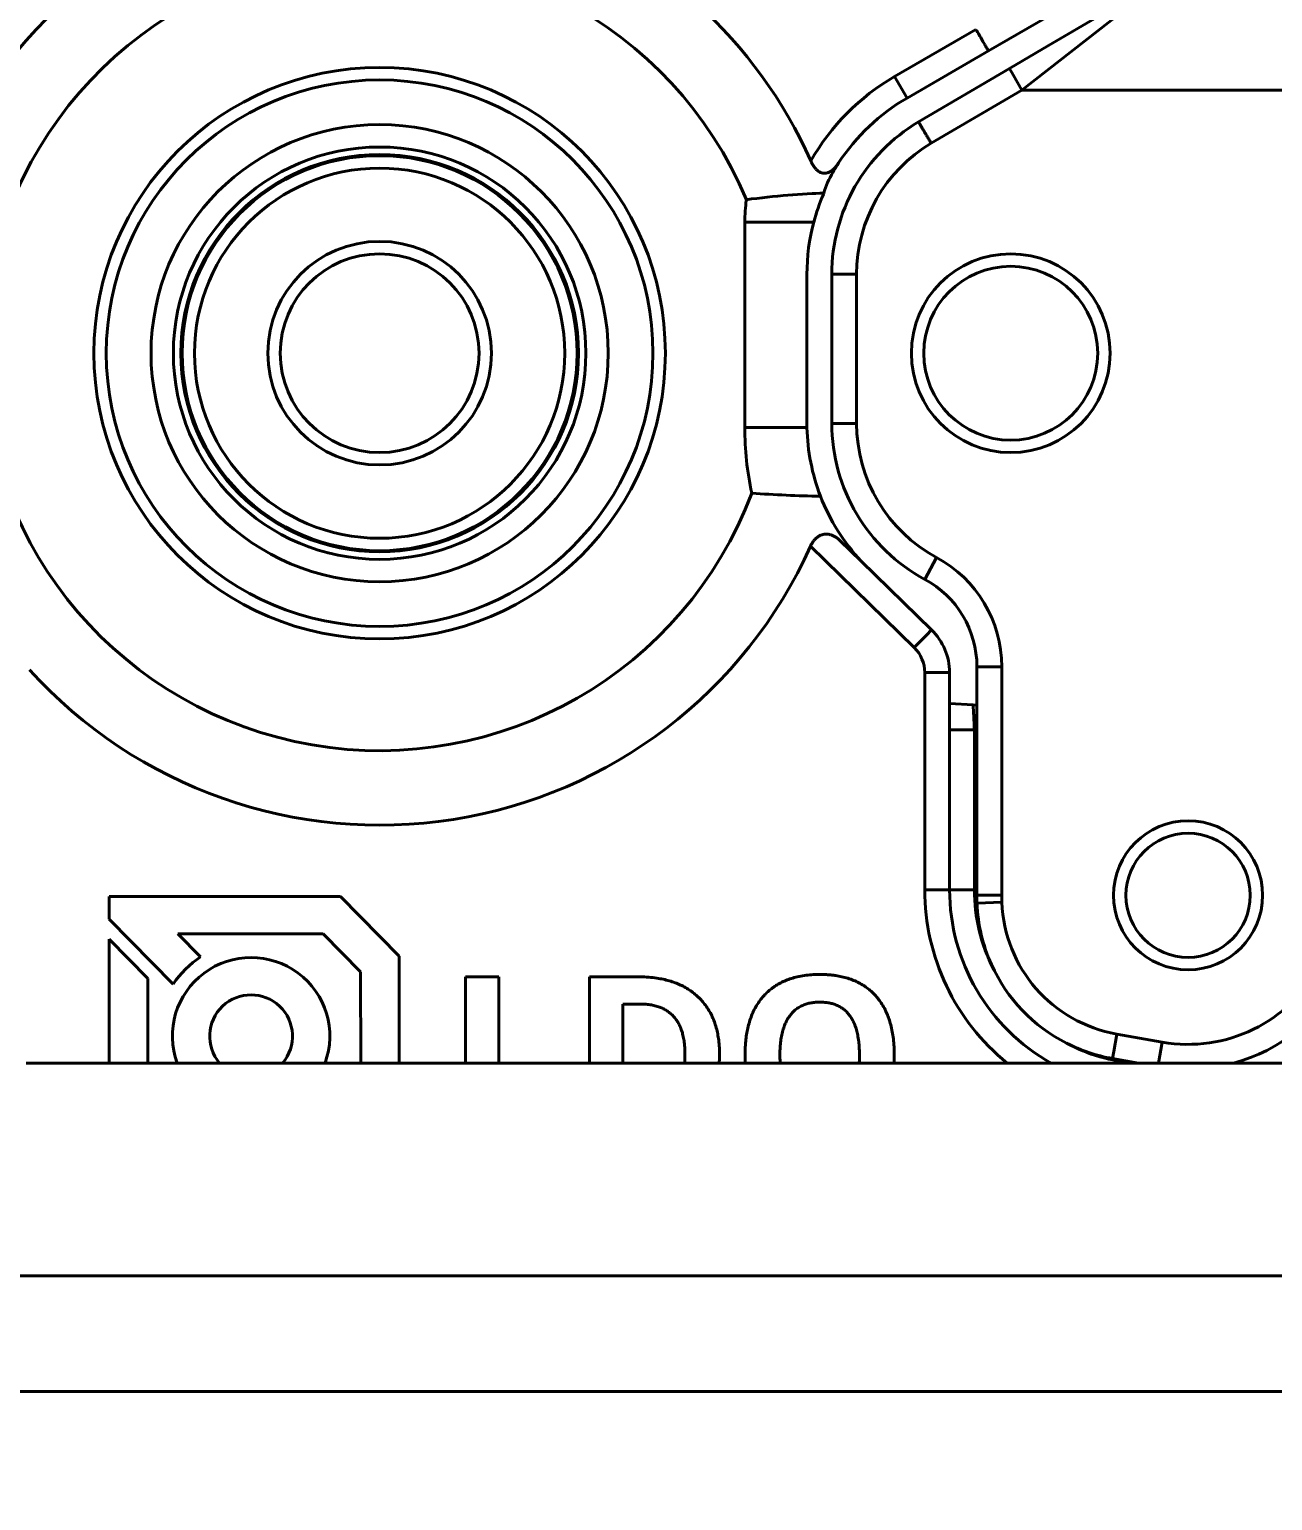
# Model space of a CAD drawing. Header units: millimetres. Extents: x 15 to 415, y 5 to 292.
# Drawn here: x 81.76 to 106.78, y 222.69 to 252.3 of the extents above; entities that cross this region are included whole.
import ezdxf

# ---------------------------------------------------------------- set-up
doc = ezdxf.new("R2010")
doc.units = ezdxf.units.MM
doc.layers.add('Annotations', color=7, linetype='Continuous')
doc.layers.add('Geometries', color=7, linetype='Continuous')
doc.styles.add('Shapr2', font='txt', dxfattribs={"height": 3.3495})
doc.dimstyles.new('ISO-25', dxfattribs={"dimtxt": 2.5, "dimasz": 2.5, "dimexe": 1.25, "dimexo": 0.625, "dimtad": 1, "dimtxsty": 'Standard', "dimcen": 2.5, "dimadec": 0, "dimazin": 0, "dimtfac": 1, "dimtmove": 0, "dimatfit": 3, "dimfxl": 1, "dimarcsym": 0})

# ---------------------------------------------------------------- blocks, each defined once
blk = doc.blocks.new('*D2')
at = {"layer": 'Annotations', "color": 0, "linetype": 'Continuous', "lineweight": 15}
for p, q in [((73.966, 280.019), (155.9, 280.019)), ((154.65, 180.523), (154.65, 277.519)), ((77.224, 178.023), (155.9, 178.023))]:
    blk.add_line(p, q, dxfattribs=at)
at = {"layer": 'Annotations', "color": 0}
for points in [[(155.066, 277.519), (154.233, 277.519), (154.65, 280.019)], [(154.233, 180.523), (155.066, 180.523), (154.65, 178.023)]]:
    blk.add_solid(points, dxfattribs=at)
at = {"layer": 'Defpoints', "color": 0}
for p in [(73.341, 280.019), (154.65, 280.019), (76.599, 178.023)]:
    blk.add_point(p, dxfattribs=at)
at = {"layer": 'Annotations', "color": 0, "lineweight": 15, "insert": (152.275, 225.582), "char_height": 3.3495, "attachment_point": 5, "rotation": 90, "style": 'Shapr2'}
blk.add_mtext('\\A1;102', dxfattribs=at)
blk = doc.blocks.new('*D3')
at = {"layer": 'Annotations', "color": 0, "linetype": 'Continuous', "lineweight": 15}
for p, q in [((66.651, 238.882), (66.651, 160.963)), ((118.311, 212.138), (118.311, 160.963)), ((69.151, 162.213), (115.811, 162.213))]:
    blk.add_line(p, q, dxfattribs=at)
at = {"layer": 'Annotations', "color": 0}
for points in [[(69.151, 162.63), (69.151, 161.796), (66.651, 162.213)], [(115.811, 161.796), (115.811, 162.63), (118.311, 162.213)]]:
    blk.add_solid(points, dxfattribs=at)
at = {"layer": 'Defpoints', "color": 0}
for p in [(66.651, 239.507), (118.311, 212.763), (118.311, 162.213)]:
    blk.add_point(p, dxfattribs=at)
at = {"layer": 'Annotations', "color": 0, "lineweight": 15, "insert": (116.638, 164.907), "char_height": 3.3495, "attachment_point": 5, "style": 'Shapr2'}
blk.add_mtext('\\A1;51,66', dxfattribs=at)

msp = doc.modelspace()

# ---------------------------------------------------------------- linework, layer by layer
at = {"layer": 'Geometries', "linetype": 'Continuous', "lineweight": 40}
for p, q in [((101.063, 251.865), (103.162, 253.081)), ((101.737, 251.078), (104.026, 252.866)), ((103.354, 252.605), (102.275, 251.973)), ((100.812, 252.298), (99.175, 251.35)), ((99.426, 250.917), (101.063, 251.865)), ((101.063, 251.865), (101.063, 251.865)), ((102.275, 251.973), (101.485, 251.509)), ((101.485, 251.509), (99.656, 250.438)), ((101.485, 251.509), (101.559, 251.383)), ((99.175, 251.35), (99.426, 250.917)), ((101.559, 251.383), (101.737, 251.078)), ((101.737, 251.078), (99.911, 250.007)), ((108.831, 251.078), (101.737, 251.078)), ((99.91, 250.007), (99.911, 250.007)), ((96.162, 248.419), (97.548, 248.419)), ((96.162, 248.419), (96.162, 244.285)), ((97.411, 244.369), (97.411, 247.369)), ((97.911, 247.369), (97.911, 244.369)), ((98.411, 247.369), (97.911, 247.369)), ((98.411, 244.369), (98.411, 247.369)), ((98.057, 244.369), (97.911, 244.369)), ((98.411, 244.369), (98.057, 244.369)), ((96.162, 244.285), (97.412, 244.282)), ((98.504, 241.594), (98.075, 242.013)), ((97.48, 241.894), (99.57, 239.854)), ((99.782, 241.229), (100.02, 241.669)), ((99.92, 240.212), (98.504, 241.594)), ((99.92, 240.212), (99.817, 240.107)), ((99.817, 240.107), (99.57, 239.854)), ((99.781, 239.353), (99.781, 234.981)), ((100.281, 239.353), (99.781, 239.353)), ((100.281, 238.201), (100.281, 239.353)), ((100.831, 239.47), (100.831, 238.699)), ((100.831, 239.47), (101.331, 239.47)), ((101.331, 234.869), (101.331, 239.47)), ((100.755, 238.703), (100.281, 238.728)), ((100.831, 238.699), (100.755, 238.703)), ((100.831, 238.699), (100.831, 238.199)), ((100.281, 234.981), (100.281, 238.201)), ((100.281, 238.201), (100.428, 238.201)), ((100.428, 238.201), (100.781, 238.201)), ((100.781, 234.981), (100.781, 238.201)), ((100.781, 238.201), (100.831, 238.199)), ((100.831, 238.199), (100.831, 234.869)), ((83.371, 234.389), (83.371, 234.846)), ((83.371, 234.846), (88.026, 234.846)), ((88.026, 234.846), (89.207, 233.646)), ((100.281, 234.981), (99.781, 234.981)), ((100.281, 234.981), (100.781, 234.981)), ((100.831, 234.869), (101.331, 234.869)), ((100.834, 234.71), (101.333, 234.728)), ((84.658, 233.08), (83.371, 234.389)), ((83.371, 231.491), (83.371, 233.989)), ((83.371, 233.989), (84.149, 233.195)), ((84.75, 234.095), (85.21, 233.629)), ((87.675, 234.095), (84.75, 234.095)), ((88.429, 233.326), (87.675, 234.095)), ((89.207, 233.646), (89.207, 231.491)), ((84.149, 233.195), (84.149, 231.491)), ((88.432, 231.491), (88.429, 233.326)), ((90.54, 233.227), (91.209, 233.227)), ((90.54, 231.491), (90.54, 233.227)), ((91.209, 233.227), (91.209, 231.491)), ((93.036, 231.491), (93.036, 233.227)), ((93.036, 233.227), (94.026, 233.227)), ((94.06, 232.679), (93.705, 232.679)), ((93.705, 232.679), (93.705, 231.491)), ((103.584, 231.728), (103.645, 232.076)), ((104.56, 231.915), (103.645, 232.076)), ((104.485, 231.491), (104.56, 231.915)), ((103.558, 231.584), (103.584, 231.728)), ((103.558, 231.584), (104.083, 231.491)), ((81.7, 231.491), (83.371, 231.491)), ((83.371, 231.491), (84.149, 231.491)), ((84.736, 231.491), (84.149, 231.491)), ((84.736, 231.491), (85.592, 231.491)), ((85.592, 231.491), (86.857, 231.491)), ((86.857, 231.491), (87.713, 231.491)), ((87.713, 231.491), (88.432, 231.491)), ((88.432, 231.491), (89.207, 231.491)), ((89.207, 231.491), (90.54, 231.491)), ((90.54, 231.491), (91.209, 231.491)), ((91.209, 231.491), (93.036, 231.491)), ((93.036, 231.491), (93.705, 231.491)), ((93.705, 231.491), (94.95, 231.491)), ((95.645, 231.491), (94.95, 231.491)), ((96.17, 231.491), (95.645, 231.491)), ((96.17, 231.491), (96.872, 231.491)), ((96.872, 231.491), (98.463, 231.491)), ((98.463, 231.491), (98.742, 231.491)), ((98.742, 231.491), (98.984, 231.491)), ((98.984, 231.491), (99.043, 231.491)), ((99.164, 231.491), (99.043, 231.491)), ((101.44, 231.491), (99.164, 231.491)), ((101.44, 231.491), (102.158, 231.491)), ((102.326, 231.491), (102.158, 231.491)), ((102.326, 231.491), (102.534, 231.491)), ((104.014, 231.491), (102.534, 231.491)), ((104.014, 231.491), (104.083, 231.491)), ((104.083, 231.491), (104.485, 231.491)), ((104.485, 231.491), (105.127, 231.491)), ((105.997, 231.491), (105.127, 231.491)), ((105.997, 231.491), (108.312, 231.491)), ((77.743, 227.208), (109.457, 227.208)), ((109.283, 224.88), (77.762, 224.88))]:
    msp.add_line(p, q, dxfattribs=at)
at = {"layer": 'Geometries', "linetype": 'Continuous', "lineweight": 40, "flags": 128}
for points in [[(100.812, 252.298), (100.828, 252.27), (100.845, 252.241), (100.861, 252.213), (100.877, 252.186), (100.893, 252.159), (100.908, 252.132), (100.923, 252.106), (100.937, 252.082), (100.951, 252.057), (100.965, 252.034), (100.977, 252.013), (100.989, 251.992), (101, 251.973), (101.011, 251.955), (101.02, 251.938), (101.029, 251.923), (101.037, 251.91), (101.044, 251.898), (101.049, 251.888), (101.054, 251.88), (101.058, 251.873), (101.06, 251.869), (101.062, 251.866), (101.063, 251.865)], [(99.731, 250.312), (99.724, 250.323), (99.717, 250.335), (99.711, 250.345), (99.705, 250.356), (99.699, 250.365), (99.694, 250.374), (99.689, 250.383), (99.684, 250.391), (99.68, 250.398), (99.676, 250.405), (99.672, 250.411), (99.669, 250.417), (99.666, 250.422), (99.663, 250.426), (99.661, 250.43), (99.659, 250.433), (99.658, 250.435), (99.657, 250.437), (99.656, 250.438), (99.656, 250.438)], [(99.91, 250.007), (99.9, 250.024), (99.891, 250.041), (99.881, 250.058), (99.871, 250.075), (99.861, 250.091), (99.851, 250.108), (99.841, 250.124), (99.832, 250.14), (99.822, 250.156), (99.813, 250.172), (99.804, 250.188), (99.795, 250.203), (99.786, 250.218), (99.778, 250.232), (99.769, 250.247), (99.761, 250.26), (99.753, 250.274), (99.745, 250.287), (99.738, 250.3), (99.731, 250.312)], [(98.049, 249.613), (98.038, 249.597), (98.027, 249.581), (98.016, 249.566), (98.004, 249.551), (97.992, 249.536), (97.98, 249.522), (97.967, 249.508), (97.954, 249.495), (97.943, 249.485), (97.932, 249.475), (97.92, 249.465), (97.909, 249.456), (97.896, 249.448), (97.887, 249.441), (97.877, 249.435), (97.867, 249.43), (97.857, 249.425), (97.846, 249.42), (97.835, 249.416), (97.824, 249.412), (97.813, 249.409), (97.802, 249.406), (97.791, 249.404), (97.779, 249.403), (97.767, 249.402), (97.757, 249.402), (97.747, 249.403), (97.737, 249.404), (97.727, 249.406), (97.717, 249.408), (97.708, 249.411), (97.7, 249.413), (97.691, 249.417), (97.682, 249.421), (97.673, 249.425), (97.664, 249.43), (97.655, 249.435), (97.646, 249.441), (97.638, 249.447), (97.629, 249.453), (97.621, 249.46), (97.613, 249.467), (97.602, 249.477), (97.592, 249.488), (97.582, 249.499), (97.572, 249.511), (97.562, 249.524), (97.552, 249.536), (97.543, 249.55), (97.534, 249.563), (97.526, 249.578), (97.517, 249.592), (97.51, 249.607), (97.502, 249.622), (97.494, 249.637), (97.487, 249.652)], [(98.049, 249.613), (98.024, 249.574), (98, 249.536), (97.976, 249.497), (97.953, 249.458), (97.93, 249.419)], [(96.191, 248.871), (96.296, 248.885), (96.402, 248.898), (96.507, 248.911), (96.613, 248.923), (96.718, 248.934), (96.824, 248.945), (96.93, 248.955), (97.027, 248.963), (97.124, 248.971), (97.221, 248.978), (97.319, 248.984), (97.416, 248.99), (97.514, 248.994)], [(97.514, 248.994), (97.592, 248.998), (97.671, 249.001), (97.749, 249.003)], [(97.412, 244.282), (97.411, 244.326), (97.411, 244.369)], [(98.075, 242.013), (98.061, 242.025), (98.048, 242.037), (98.034, 242.049), (98.02, 242.06), (98.005, 242.07), (97.992, 242.079), (97.979, 242.087), (97.966, 242.094), (97.953, 242.101), (97.939, 242.108), (97.925, 242.114), (97.913, 242.119), (97.9, 242.123), (97.886, 242.127), (97.873, 242.13), (97.86, 242.133), (97.846, 242.136), (97.832, 242.138), (97.817, 242.139), (97.803, 242.139), (97.788, 242.139), (97.777, 242.138), (97.765, 242.137), (97.754, 242.135), (97.742, 242.133), (97.731, 242.13), (97.719, 242.127), (97.707, 242.124), (97.696, 242.119), (97.684, 242.115), (97.672, 242.109), (97.661, 242.103), (97.649, 242.097), (97.638, 242.09), (97.627, 242.082), (97.616, 242.074), (97.605, 242.065), (97.594, 242.056), (97.584, 242.046), (97.573, 242.035), (97.563, 242.024), (97.554, 242.014), (97.546, 242.003), (97.537, 241.992), (97.529, 241.981), (97.521, 241.969), (97.513, 241.957), (97.506, 241.944), (97.499, 241.932), (97.492, 241.919), (97.486, 241.907), (97.48, 241.894)], [(100.763, 238.556), (100.762, 238.569), (100.761, 238.581), (100.761, 238.593), (100.76, 238.604), (100.76, 238.615), (100.759, 238.625), (100.759, 238.634), (100.758, 238.643), (100.758, 238.651), (100.757, 238.658), (100.757, 238.665), (100.757, 238.672), (100.756, 238.678), (100.756, 238.683), (100.756, 238.688), (100.756, 238.692), (100.756, 238.696), (100.755, 238.699), (100.755, 238.701), (100.755, 238.702), (100.755, 238.703), (100.755, 238.703)], [(100.781, 238.201), (100.779, 238.241), (100.777, 238.28), (100.775, 238.318), (100.773, 238.356), (100.771, 238.393), (100.769, 238.429), (100.768, 238.464), (100.766, 238.496), (100.764, 238.527), (100.763, 238.556)], [(94.026, 233.227), (94.031, 233.227), (94.036, 233.227), (94.041, 233.227), (94.046, 233.227), (94.062, 233.227), (94.09, 233.226), (94.115, 233.226), (94.14, 233.225), (94.185, 233.223), (94.23, 233.22), (94.27, 233.216), (94.31, 233.212), (94.35, 233.207), (94.39, 233.202), (94.422, 233.197), (94.454, 233.191), (94.485, 233.185), (94.517, 233.179), (94.548, 233.172), (94.579, 233.164), (94.609, 233.156), (94.64, 233.148), (94.67, 233.139), (94.699, 233.129), (94.728, 233.12), (94.756, 233.109), (94.785, 233.098), (94.813, 233.087), (94.841, 233.075), (94.867, 233.063), (94.892, 233.051), (94.918, 233.038), (94.943, 233.025), (94.967, 233.011), (94.993, 232.996), (95.019, 232.98), (95.044, 232.964), (95.069, 232.947), (95.093, 232.93), (95.117, 232.912), (95.139, 232.894), (95.161, 232.876), (95.183, 232.858), (95.204, 232.839), (95.225, 232.819)], [(98.784, 232.858), (98.764, 232.878), (98.745, 232.898), (98.725, 232.918), (98.704, 232.937), (98.683, 232.955), (98.662, 232.973), (98.641, 232.99), (98.619, 233.006), (98.597, 233.022), (98.574, 233.038), (98.551, 233.053), (98.527, 233.068), (98.503, 233.082), (98.479, 233.096), (98.454, 233.109), (98.43, 233.121), (98.405, 233.133), (98.379, 233.145), (98.35, 233.157), (98.321, 233.169), (98.291, 233.179), (98.261, 233.19), (98.231, 233.199), (98.202, 233.208), (98.172, 233.216), (98.141, 233.224), (98.111, 233.231), (98.081, 233.237), (98.05, 233.243), (98.02, 233.249), (97.989, 233.254), (97.97, 233.256), (97.95, 233.259), (97.931, 233.261), (97.911, 233.264), (97.891, 233.266), (97.869, 233.268), (97.847, 233.269), (97.825, 233.271), (97.802, 233.273), (97.778, 233.274), (97.754, 233.275), (97.73, 233.276), (97.705, 233.276), (97.672, 233.276), (97.64, 233.276), (97.606, 233.276), (97.572, 233.274), (97.538, 233.273), (97.503, 233.27), (97.468, 233.268), (97.432, 233.264), (97.396, 233.26), (97.36, 233.255), (97.324, 233.249), (97.288, 233.243), (97.252, 233.236), (97.216, 233.228), (97.187, 233.221), (97.157, 233.213), (97.127, 233.204), (97.098, 233.196), (97.069, 233.186), (97.04, 233.176), (97.011, 233.165), (96.985, 233.155), (96.959, 233.144), (96.934, 233.132), (96.908, 233.12), (96.883, 233.108), (96.858, 233.094), (96.834, 233.081), (96.811, 233.067), (96.787, 233.053), (96.765, 233.038), (96.742, 233.022), (96.72, 233.006), (96.698, 232.99), (96.679, 232.975), (96.66, 232.96), (96.642, 232.944), (96.624, 232.928), (96.606, 232.912), (96.589, 232.895), (96.572, 232.878), (96.564, 232.869), (96.56, 232.865), (96.558, 232.863), (96.557, 232.862), (96.556, 232.861), (96.556, 232.861), (96.556, 232.861), (96.556, 232.861), (96.556, 232.861)], [(95.225, 232.819), (95.225, 232.819), (95.225, 232.819), (95.225, 232.819), (95.225, 232.819), (95.225, 232.819), (95.225, 232.819), (95.225, 232.819), (95.225, 232.819), (95.226, 232.819), (95.226, 232.818), (95.227, 232.818), (95.229, 232.816), (95.232, 232.812), (95.239, 232.806), (95.253, 232.792), (95.267, 232.778), (95.28, 232.763), (95.298, 232.744), (95.315, 232.724), (95.332, 232.704), (95.351, 232.68), (95.37, 232.655), (95.388, 232.63), (95.406, 232.604), (95.423, 232.578), (95.438, 232.553), (95.453, 232.528), (95.467, 232.502), (95.481, 232.477), (95.494, 232.45), (95.506, 232.424), (95.517, 232.399), (95.528, 232.374), (95.538, 232.348), (95.548, 232.323), (95.557, 232.297), (95.567, 232.266), (95.577, 232.235), (95.586, 232.203), (95.595, 232.171), (95.602, 232.14), (95.609, 232.108), (95.616, 232.078), (95.621, 232.047), (95.626, 232.017), (95.631, 231.986), (95.635, 231.956), (95.64, 231.916), (95.643, 231.877), (95.646, 231.838), (95.649, 231.798), (95.65, 231.759), (95.651, 231.72), (95.652, 231.68)], [(96.556, 232.861), (96.537, 232.84), (96.519, 232.82), (96.502, 232.799), (96.485, 232.777), (96.468, 232.756), (96.452, 232.734), (96.434, 232.708), (96.416, 232.681), (96.399, 232.654), (96.383, 232.626), (96.367, 232.597), (96.352, 232.568), (96.338, 232.539), (96.324, 232.509), (96.31, 232.479), (96.298, 232.448), (96.286, 232.417), (96.275, 232.386), (96.264, 232.354), (96.254, 232.323), (96.245, 232.291), (96.236, 232.259), (96.228, 232.228), (96.221, 232.196), (96.214, 232.164), (96.208, 232.132), (96.202, 232.099), (96.196, 232.066), (96.191, 232.034), (96.187, 232.001), (96.183, 231.968), (96.179, 231.935), (96.176, 231.902), (96.175, 231.883), (96.173, 231.863), (96.172, 231.843), (96.171, 231.822), (96.169, 231.8), (96.168, 231.779), (96.168, 231.757), (96.167, 231.734), (96.166, 231.712), (96.166, 231.684), (96.166, 231.655), (96.166, 231.626), (96.166, 231.597), (96.167, 231.567), (96.168, 231.536), (96.17, 231.499), (96.17, 231.491)], [(99.166, 231.794), (99.164, 231.816), (99.162, 231.857), (99.159, 231.897), (99.155, 231.937), (99.151, 231.977), (99.146, 232.017), (99.141, 232.052), (99.135, 232.087), (99.129, 232.123), (99.122, 232.158), (99.114, 232.193), (99.106, 232.227), (99.098, 232.262), (99.088, 232.296), (99.08, 232.325), (99.071, 232.354), (99.061, 232.382), (99.051, 232.41), (99.04, 232.439), (99.029, 232.466), (99.018, 232.493), (99.007, 232.518), (98.995, 232.544), (98.982, 232.57), (98.969, 232.595), (98.954, 232.623), (98.937, 232.651), (98.921, 232.678), (98.903, 232.705), (98.885, 232.732), (98.869, 232.754), (98.853, 232.775), (98.836, 232.796), (98.824, 232.812), (98.811, 232.827), (98.797, 232.843), (98.791, 232.85), (98.787, 232.854), (98.785, 232.856), (98.785, 232.857), (98.784, 232.857), (98.784, 232.857), (98.784, 232.857), (98.784, 232.858), (98.784, 232.858)], [(94.957, 231.663), (94.957, 231.7), (94.956, 231.736), (94.954, 231.773), (94.952, 231.809), (94.949, 231.846), (94.945, 231.882), (94.942, 231.911), (94.938, 231.939), (94.933, 231.967), (94.928, 231.995), (94.923, 232.023), (94.916, 232.051), (94.91, 232.075), (94.904, 232.098), (94.897, 232.122), (94.889, 232.145), (94.882, 232.168), (94.873, 232.191), (94.864, 232.213), (94.854, 232.235), (94.845, 232.255), (94.835, 232.275), (94.825, 232.294), (94.814, 232.313), (94.803, 232.331), (94.792, 232.349), (94.78, 232.366), (94.767, 232.383), (94.754, 232.4), (94.741, 232.416), (94.727, 232.433), (94.712, 232.448), (94.696, 232.464), (94.681, 232.479), (94.665, 232.493), (94.648, 232.506), (94.632, 232.519), (94.614, 232.531), (94.597, 232.543), (94.579, 232.555), (94.56, 232.566), (94.541, 232.576), (94.522, 232.586), (94.503, 232.595), (94.484, 232.603), (94.464, 232.611), (94.444, 232.619), (94.421, 232.627), (94.398, 232.634), (94.374, 232.641), (94.351, 232.647), (94.327, 232.653), (94.303, 232.658), (94.28, 232.662), (94.256, 232.666), (94.232, 232.669), (94.203, 232.672), (94.175, 232.675), (94.146, 232.677), (94.117, 232.678), (94.089, 232.679), (94.06, 232.679)], [(97.07, 232.45), (97.084, 232.468), (97.098, 232.486), (97.113, 232.502), (97.129, 232.519), (97.145, 232.534), (97.161, 232.549), (97.177, 232.563), (97.194, 232.576), (97.211, 232.589), (97.228, 232.601), (97.246, 232.612), (97.266, 232.624), (97.286, 232.635), (97.306, 232.645), (97.327, 232.654), (97.347, 232.663), (97.368, 232.671), (97.388, 232.678), (97.409, 232.684), (97.429, 232.69), (97.45, 232.695), (97.471, 232.7), (97.493, 232.704), (97.516, 232.708), (97.539, 232.711), (97.562, 232.714), (97.586, 232.716), (97.609, 232.718), (97.638, 232.719), (97.666, 232.719), (97.694, 232.719), (97.722, 232.718), (97.745, 232.717), (97.768, 232.715), (97.791, 232.713), (97.814, 232.71), (97.836, 232.707), (97.858, 232.703), (97.878, 232.699), (97.899, 232.694), (97.919, 232.689), (97.939, 232.683), (97.959, 232.677), (97.979, 232.669), (98, 232.661), (98.02, 232.653), (98.04, 232.643), (98.06, 232.633), (98.08, 232.622), (98.098, 232.611), (98.115, 232.6), (98.132, 232.588), (98.149, 232.576), (98.165, 232.563), (98.182, 232.549), (98.198, 232.534), (98.213, 232.518), (98.228, 232.502), (98.243, 232.485), (98.257, 232.468), (98.27, 232.452), (98.282, 232.435), (98.294, 232.417), (98.305, 232.399), (98.316, 232.381), (98.327, 232.362), (98.337, 232.342), (98.347, 232.322), (98.356, 232.302), (98.365, 232.282), (98.374, 232.261), (98.383, 232.236), (98.392, 232.211), (98.4, 232.186), (98.407, 232.161), (98.414, 232.135), (98.421, 232.108), (98.427, 232.082), (98.433, 232.055), (98.438, 232.028), (98.444, 231.993), (98.449, 231.958), (98.453, 231.923), (98.456, 231.894), (98.459, 231.866), (98.461, 231.838), (98.462, 231.825), (98.463, 231.812), (98.464, 231.798), (98.465, 231.784), (98.465, 231.769), (98.466, 231.75), (98.467, 231.73), (98.467, 231.71), (98.468, 231.689), (98.468, 231.667), (98.468, 231.645), (98.468, 231.622), (98.467, 231.595), (98.467, 231.568), (98.466, 231.54), (98.464, 231.512), (98.463, 231.491)], [(96.867, 231.654), (96.867, 231.696), (96.868, 231.738), (96.87, 231.78), (96.872, 231.812), (96.874, 231.843), (96.877, 231.875), (96.88, 231.906), (96.884, 231.937), (96.888, 231.968), (96.893, 231.999), (96.899, 232.029), (96.905, 232.06), (96.911, 232.091), (96.919, 232.121), (96.927, 232.151), (96.935, 232.177), (96.943, 232.203), (96.952, 232.229), (96.962, 232.255), (96.972, 232.28), (96.983, 232.305), (96.993, 232.324), (97.002, 232.343), (97.012, 232.361), (97.022, 232.38), (97.033, 232.398), (97.045, 232.416), (97.057, 232.433), (97.064, 232.443), (97.067, 232.447), (97.068, 232.449), (97.069, 232.45), (97.069, 232.45), (97.07, 232.45), (97.07, 232.45), (97.07, 232.45)], [(94.95, 231.491), (94.952, 231.519), (94.954, 231.555), (94.956, 231.591), (94.957, 231.627), (94.957, 231.663)], [(95.652, 231.68), (95.651, 231.639), (95.65, 231.598), (95.649, 231.556), (95.646, 231.515), (95.645, 231.491)], [(96.872, 231.491), (96.871, 231.513), (96.869, 231.548), (96.868, 231.583), (96.867, 231.619), (96.867, 231.654)], [(99.164, 231.491), (99.166, 231.531), (99.168, 231.572), (99.168, 231.578)], [(99.169, 231.654), (99.169, 231.694), (99.168, 231.735), (99.166, 231.776), (99.166, 231.794)], [(99.168, 231.578), (99.169, 231.613), (99.169, 231.654)]]:
    msp.add_lwpolyline(points, dxfattribs=at)
at = {"layer": 'Geometries', "linetype": 'Continuous', "lineweight": 40}
for centre, radius in [((88.812, 245.781), 5.75), ((88.812, 245.781), 5.5), ((88.812, 245.781), 4.6), ((88.812, 245.781), 4.15), ((88.812, 245.781), 4), ((88.812, 245.781), 3.975), ((88.812, 245.781), 3.725), ((88.812, 245.781), 2.25), ((88.812, 245.781), 2), ((101.512, 245.781), 2), ((101.512, 245.781), 1.75), ((105.081, 234.869), 1.5), ((105.081, 234.869), 1.25)]:
    msp.add_circle(centre, radius, dxfattribs=at)
for centre, radius, start, end in [((88.835, 245.801), 18.2, 92.5157, 165.5209), ((88.812, 245.781), 18, 93.9299, 182.0233), ((88.812, 245.781), 15.851, 94.2161, 226.0809), ((88.812, 245.781), 11.7, 95.7161, 223.0703), ((88.812, 245.781), 9.5, 96.7911, 213.1394), ((88.812, 245.781), 9.5, 24.0487, 71.3261), ((88.812, 245.781), 8, 22.7191, 339.3876), ((101.481, 247.369), 4.6, 120.0786, 150.2419), ((101.481, 247.369), 4.1, 120.0786, 146.8298), ((101.481, 247.369), 3.57, 120.7345, 180), ((101.481, 247.369), 3.07, 120.7632, 180), ((99.662, 248.419), 2, 150.0071, 163.0327), ((99.662, 248.419), 3.5, 172.5846, 180), ((101.481, 247.369), 4.07, 156.7746, 165.0527), ((99.662, 248.419), 2, 163.0327, 163.8821), ((101.481, 247.369), 4.07, 165.0528, 180), ((101.481, 244.369), 3.57, 180, 241.591), ((101.481, 244.369), 3.07, 180, 241.591), ((102.299, 244.258), 6.137, 179.7544, 192.1704), ((101.481, 244.369), 4.07, 181.2335, 201.1155), ((98.028, 266.193), 23.293, 265.7456, 269.1543), ((101.481, 244.369), 4.07, 201.1156, 223.0081), ((88.812, 245.781), 9.5, 222.1156, 335.8488), ((98.831, 239.47), 2.5, 0, 61.591), ((98.831, 239.47), 2, 0, 61.591), ((99.081, 239.353), 1.2, 0, 45.6877), ((99.081, 239.353), 0.7, 0, 45.6877), ((104.281, 234.981), 4.5, 180, 230.8511), ((104.281, 234.981), 4, 180, 240.7442), ((104.281, 234.981), 3.5, 180, 207.1297), ((105.081, 234.869), 4.25, 180, 182.1532), ((105.081, 234.869), 3.75, 180, 182.1532), ((104.131, 234.834), 3.3, 182.1532, 204.2798), ((104.131, 234.834), 2.8, 182.1532, 260), ((86.225, 232.033), 1.584, 339.9882, 200.0118), ((86.237, 232.045), 1.888, 122.9644, 146.7816), ((104.131, 234.834), 3.3, 204.2798, 243.0822), ((105.081, 234.869), 3, 260.0005, 331.9281), ((105.081, 234.869), 3.5, 285.1719, 331.9281), ((86.225, 232.033), 0.833, 319.4222, 220.5778), ((104.131, 234.834), 3.3, 243.0822, 260), ((104.281, 234.981), 3.5, 241.9897, 265.6219)]:
    msp.add_arc(centre, radius, start, end, dxfattribs=at)

# ---------------------------------------------------------------- dimensions: what is measured, and where the dimension line sits
at = {"layer": 'Annotations', "linetype": 'Continuous', "lineweight": 15}
dim = msp.add_linear_dim(base=(154.65, 280.019), p1=(76.599, 178.023), p2=(73.341, 280.019), angle=90, dimstyle='ISO-25', override={"dimscale": 1, "dimgap": 0.7, "dimdec": 2, "dimlfac": 1, "dimrnd": 0.01, "dimzin": 8, "dimdsep": 44, "dimtxsty": 'Shapr2', "dimse1": 0, "dimse2": 0, "dimadec": 2, "dimtol": 0, "dimlim": 0, "dimtp": 0, "dimtm": 0, "dimtfac": 0.6, "dimtdec": 8, "dimfrac": 2, "dimtolj": 1, "dimlwd": 15, "dimlwe": 15}, dxfattribs=at)
dim.commit()
dim.dimension.update_dxf_attribs({"geometry": '*D2', "text_midpoint": (154.65, 225.582), "dimtype": 160})
dim = msp.add_linear_dim(base=(118.311, 162.213), p1=(66.651, 239.507), p2=(118.311, 212.763), dimstyle='ISO-25', override={"dimscale": 1, "dimgap": 0.7, "dimdec": 2, "dimlfac": 1, "dimrnd": 0.01, "dimzin": 8, "dimdsep": 44, "dimtxsty": 'Shapr2', "dimse1": 0, "dimse2": 0, "dimadec": 2, "dimtol": 0, "dimlim": 0, "dimtp": 0, "dimtm": 0, "dimtfac": 0.6, "dimtdec": 8, "dimfrac": 2, "dimtolj": 1, "dimlwd": 15, "dimlwe": 15}, dxfattribs=at)
dim.commit()
dim.dimension.update_dxf_attribs({"geometry": '*D3', "text_midpoint": (116.638, 162.213), "dimtype": 160})

doc.saveas('drawing.dxf')
